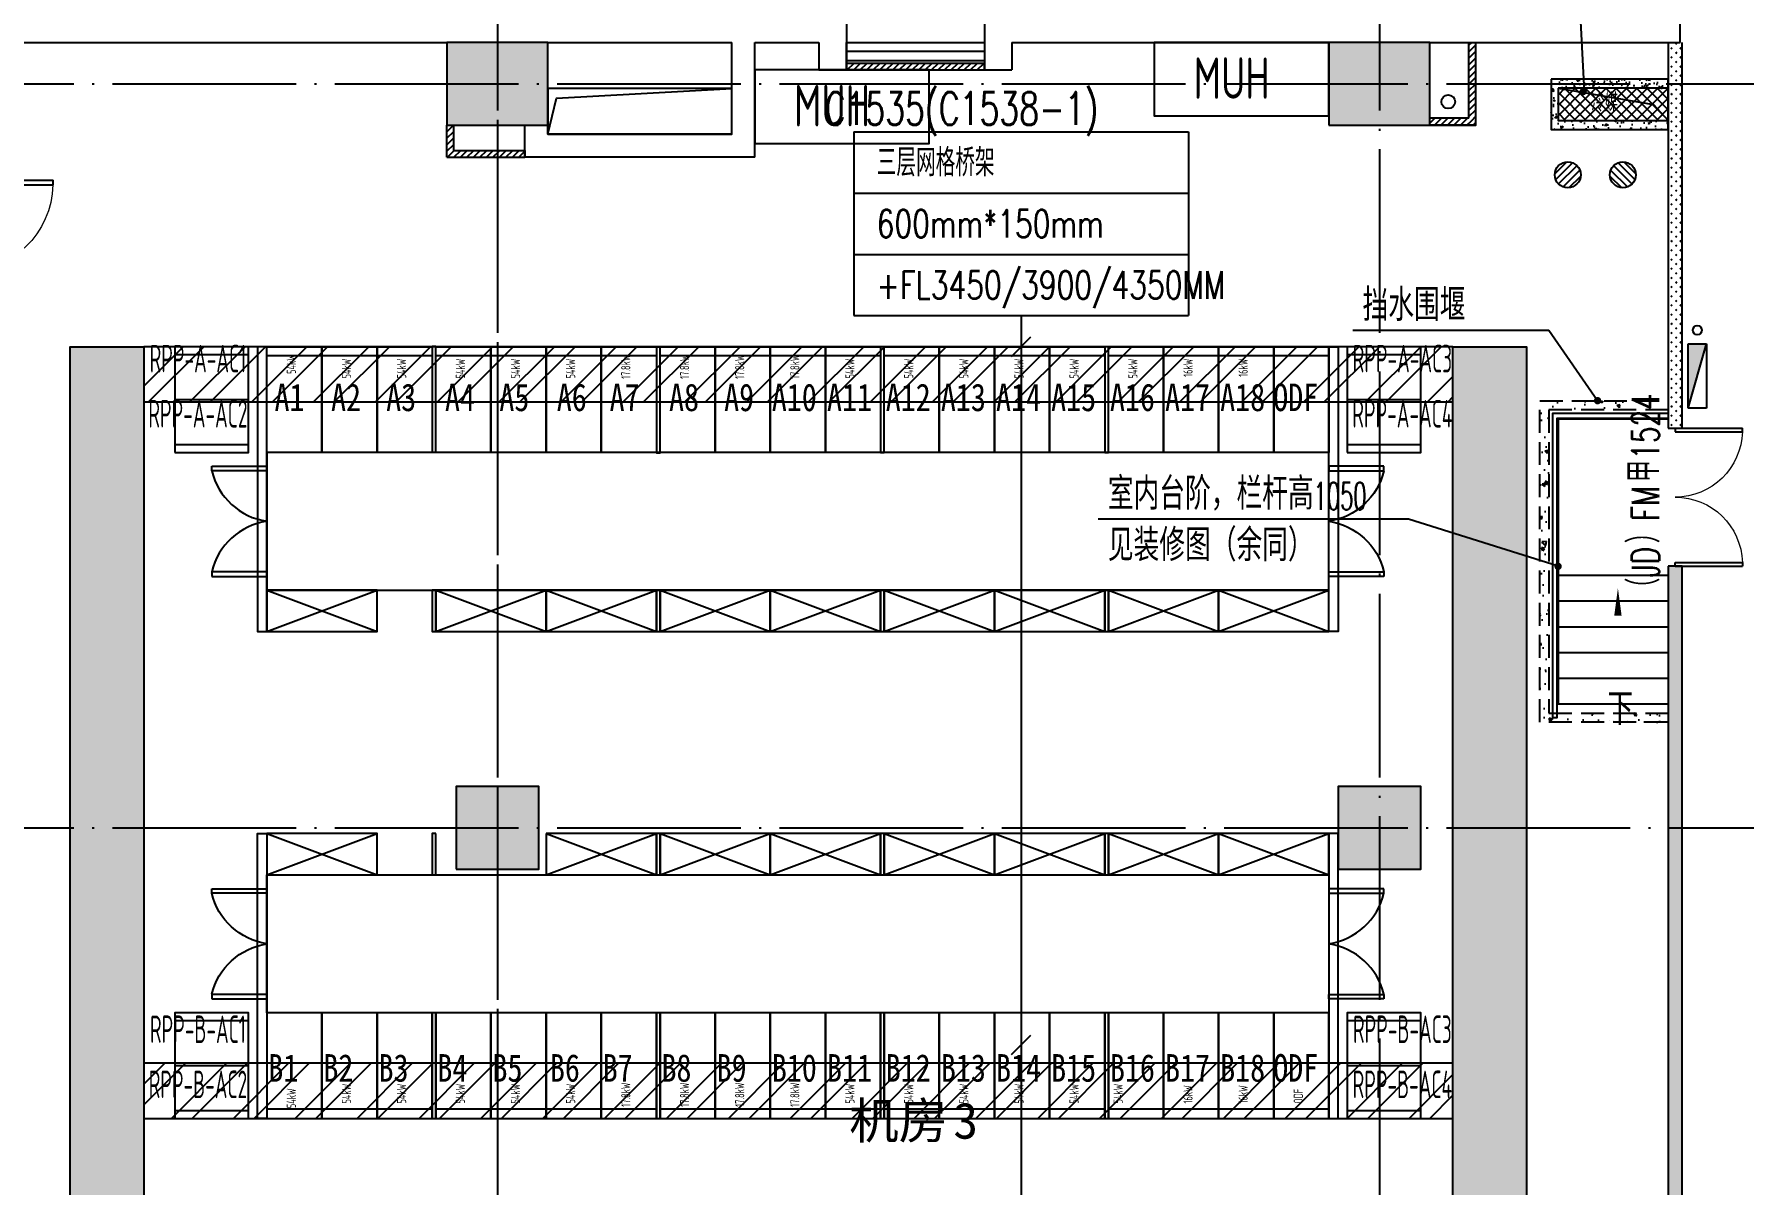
# Model space of a CAD drawing. Extents: x -18502 to 259858, y -468734 to 127958.
# Drawn here: x 52558 to 71167, y -259699 to -247173 of the extents above; entities that cross this region are included whole.
import ezdxf
from ezdxf.enums import TextEntityAlignment as Align

# ---------------------------------------------------------------- set-up
doc = ezdxf.new("R2010")
doc.units = 0
doc.header["$LTSCALE"] = 1000
doc.linetypes.add('参照-弱电底图$0$DASH', pattern=[0.35, 0.25, -0.1])
doc.linetypes.add('参照-弱电底图$0$DOTE', pattern=[2.42, 2, -0.2, 0.02, -0.2])
doc.layers.get('0').update_dxf_attribs({"linetype": 'CONTINUOUS'})
for name, color, linetype in [('0桥架标注-液冷', 21, 'CONTINUOUS'), ('参照-弱电底图$0$-暖通提资', 4, 'CONTINUOUS'), ('参照-弱电底图$0$0-BAS', 3, 'CONTINUOUS'), ('参照-弱电底图$0$00-新增电气设备', 6, 'CONTINUOUS'), ('参照-弱电底图$0$00-电源设备', 3, 'CONTINUOUS'), ('参照-弱电底图$0$A08-家具设备', 8, 'CONTINUOUS'), ('参照-弱电底图$0$COLUMN', 2, 'CONTINUOUS'), ('参照-弱电底图$0$COOLING', 4, 'CONTINUOUS'), ('参照-弱电底图$0$DIM_LEAD', 3, 'CONTINUOUS'), ('参照-弱电底图$0$DIM_SYMB', 3, 'CONTINUOUS'), ('参照-弱电底图$0$DOOR_FIRE_TEXT', 7, 'CONTINUOUS'), ('参照-弱电底图$0$DOTE', 14, '参照-弱电底图$0$DOTE'), ('参照-弱电底图$0$EQUIP_地漏', 7, 'CONTINUOUS'), ('参照-弱电底图$0$EQUIP_消火栓', 7, 'CONTINUOUS'), ('参照-弱电底图$0$PUB_HATCH', 8, 'CONTINUOUS'), ('参照-弱电底图$0$PUB_TEXT', 7, 'CONTINUOUS'), ('参照-弱电底图$0$VPIPE-消防', 1, 'CONTINUOUS'), ('参照-弱电底图$0$VPIPE-雨水', 4, 'CONTINUOUS'), ('参照-弱电底图$0$WALL', 2, 'CONTINUOUS'), ('参照-弱电底图$0$WALL-MOVE', 4, 'CONTINUOUS'), ('参照-弱电底图$0$WINDOW', 4, 'CONTINUOUS'), ('参照-弱电底图$0$WINDOW_TEXT', 7, 'CONTINUOUS'), ('参照-弱电底图$0$修改建议', 1, 'CONTINUOUS'), ('参照-弱电底图$0$图层1-地面平台', 33, 'CONTINUOUS'), ('参照-弱电底图$0$图层1-屋面排水线', 150, 'CONTINUOUS'), ('参照-弱电底图$0$图层1-房间名称', 4, 'CONTINUOUS'), ('参照-弱电底图$0$图层1-钢平台钢梁', 30, 'CONTINUOUS'), ('参照-弱电底图$0$图层1-防火门', 6, 'CONTINUOUS'), ('参照-弱电底图$0$暖通井', 21, 'CONTINUOUS'), ('参照-弱电底图$0$电源--设备文字', 7, 'CONTINUOUS'), ('参照-弱电底图$0$空调设备', 3, 'CONTINUOUS'), ('参照-生产网桥架$0$T通信桥架-主', 5, 'CONTINUOUS'), ('参照-生产网桥架$0$T通信桥架-列', 4, 'CONTINUOUS')]:
    doc.layers.add(name, color=color, linetype=linetype)
doc.styles.add('STDTEXT', font='romans2.shx', dxfattribs={"bigfont": 'hzdf2.shx'})
doc.styles.add('参照-弱电底图$0$-黑体', font='simhei.ttf', dxfattribs={"width": 0.8})
doc.styles.add('参照-弱电底图$0$_TCH_DIM', font='SIMPLEX', dxfattribs={"width": 0.8, "bigfont": 'HZTXT.shx'})
doc.styles.add('参照-弱电底图$0$_TCH_WINDOW', font='SIMPLEX', dxfattribs={"height": 3.5, "bigfont": 'GBCBIG.shx'})
doc.styles.add('参照-弱电底图$0$AUDIT_D_250910134057-0', font='simhei.ttf', dxfattribs={"width": 0.8})
doc.styles.add('参照-弱电底图$0$FAB-POWER-PLAN FLOOR2$0$HZDF2', font='gbenor.shx', dxfattribs={"width": 0.7, "bigfont": 'AllInOneBig.shx'})
doc.styles.add('参照-弱电底图$0$HZDF2', font='gbenor.shx', dxfattribs={"width": 0.7, "height": 300, "bigfont": 'gbcbig.shx'})
doc.styles.add('参照-弱电底图$0$HZDX', font='gbenor.shx', dxfattribs={"width": 0.7, "bigfont": 'gbcbig.shx'})
doc.styles.add('参照-弱电底图$0$STANDARD', font='GBENOR', dxfattribs={"bigfont": 'GBCBIG'})
pattern_1 = [(0, (0, 0), (317.5, 317.5), [317.5, -317.5]), (0, (0, 119.06), (317.5, 317.5), [317.5, -317.5]), (0, (0, 238.12), (317.5, 317.5), [317.5, -317.5]), (90, (39.7, 277.8), (-317.5, 317.5), [317.5, -317.5]), (90, (158.75, 277.8), (-317.5, 317.5), [317.5, -317.5]), (90, (277.8, 277.8), (-317.5, 317.5), [317.5, -317.5])]
pattern_2 = [(45, (1095025.52, 201318.12), (-50.0000013, 50.0000013), [16, -54.71068]), (135, (1095136.83, 201318.12), (-50.0000013, -50.0000013), [16, -54.71068])]
pattern_3 = [(45, (1095008.53, 201339.68), (-35.3553532, 35.3553532), [])]

# ---------------------------------------------------------------- blocks, each defined once
blk = doc.blocks.new('CT4')
for p, q in [((-1821, 0), (1821, 0)), ((-1821, 0), (-1821, -2000)), ((1821, 0), (1821, -2000)), ((-1821, -667), (1821, -667)), ((-1821, -1333), (1821, -1333)), ((-1821, -2000), (1821, -2000))]:
    blk.add_line(p, q)
at = {"color": 7, "style": 'STDTEXT', "width": 0.75}
for tag, p in [('三层网格桥架', (-1571, -333)), ('600MM*150MM', (-1571, -1000)), ('+FL3450/3900/4350MM', (-1571, -1667))]:
    blk.add_attdef(tag, text='', height=300, dxfattribs=at).set_placement(p, align=Align.MIDDLE_LEFT)
blk = doc.blocks.new('参照-弱电底图$0$ntong2')
at = {"layer": '参照-弱电底图$0$暖通井', "color": 0}
blk.add_lwpolyline([(-1695944, -631872), (-1697944, -631872), (-1697944, -632372), (-1695944, -632372)], close=True, dxfattribs=at)
blk.add_lwpolyline([(-1697944, -632372), (-1697850, -631979), (-1695944, -631872)], dxfattribs=at)
blk = doc.blocks.new('参照-弱电底图$0$封堵004')
at = {"layer": '参照-弱电底图$0$PUB_HATCH'}
h = blk.add_hatch(dxfattribs=at)
h.set_pattern_fill('普通砖', color=0, scale=20, style=0)
h.set_pattern_definition([(45, (0, 35.9), (-35.3553532, 35.3553532), [])])
h.paths.add_polyline_path([(-1192788, -460937), (-1191288, -460937), (-1191288, -460862), (-1192788, -460862)])
at = {"layer": '参照-弱电底图$0$WALL-MOVE', "color": 0}
for p, q in [((-1192788, -460862), (-1191288, -460862)), ((-1192788, -460862), (-1192788, -460937)), ((-1192788, -460937), (-1191288, -460937)), ((-1191288, -460862), (-1191288, -460937))]:
    blk.add_line(p, q, dxfattribs=at)
blk = doc.blocks.new('参照-弱电底图$0$$TwtSys$00000434')
at = {"color": 0}
for p, q in [((-0.5, 0.5), (-0.5, -0.5)), ((-0.5, -0.5), (0.5, 0.5)), ((0.5, 0.5), (-0.5, 0.5)), ((0.5, -0.5), (0.5, 0.5)), ((-0.5, -0.5), (0.5, -0.5))]:
    blk.add_line(p, q, dxfattribs=at)
blk.add_solid([(0.5, -0.5), (0.5, 0.5), (-0.5, -0.5)], dxfattribs=at)
blk = doc.blocks.new('参照-弱电底图$0$$TwtSys$00000141')
at = {"color": 0}
for p, q in [((-94, 8), (-10, 92)), ((-94, 8), (-10, 92)), ((-87, -35), (35, 87)), ((-87, -35), (35, 87)), ((-66, -66), (66, 66)), ((-66, -66), (66, 66)), ((-32, -87), (88, 33)), ((-32, -87), (88, 33)), ((11, -92), (92, -11)), ((11, -92), (92, -11))]:
    blk.add_line(p, q, dxfattribs=at)
blk.add_circle((0, 0), 94, dxfattribs=at)
blk.add_circle((0, 0), 94, dxfattribs=at)
blk = doc.blocks.new('参照-弱电底图$0$_FZH')
at = {"color": 0}
blk.add_lwpolyline([(-0.5, -0.5), (0.5, -0.5), (0.5, 0.5), (-0.5, 0.5)], close=True, dxfattribs=at)
at = {"layer": '参照-弱电底图$0$PUB_HATCH', "color": 0}
blk.add_solid([(-0.5, -0.5), (0.5, -0.5), (-0.5, 0.5), (0.5, 0.5)], dxfattribs=at)
blk = doc.blocks.new('参照-弱电底图$0$$TCHSYS$WIN2D')
at = {"color": 0}
for p, q in [((-0.5, 0.5), (0.5, 0.5)), ((-0.5, 0.5), (-0.5, -0.5)), ((0.5, 0.5), (0.5, -0.5)), ((0.5, 0.167), (-0.5, 0.167)), ((0.5, -0.167), (-0.5, -0.167)), ((-0.5, -0.5), (0.5, -0.5))]:
    blk.add_line(p, q, dxfattribs=at)
blk = doc.blocks.new('参照-弱电底图$0$$DorLib2D$00000002')
at = {"color": 0}
for p, q in [((-0.5, 0), (-0.5, 0.4875)), ((-0.475, 0.4875), (-0.5, 0.4875)), ((-0.475, 0), (-0.475, 0.4875)), ((0.475, 0), (0.475, 0.4875)), ((0.475, 0.4875), (0.5, 0.4875)), ((0.5, 0), (0.5, 0.4875)), ((-0.5, 0), (-0.475, 0)), ((0.5, 0), (0.475, 0))]:
    blk.add_line(p, q, dxfattribs=at)
at = {"color": 0, "lineweight": 13}
for centre, start, end in [((-0.4875, 0), 0, 88.53072), ((0.4875, 0), 91.46928, 180)]:
    blk.add_arc(centre, 0.4875, start, end, dxfattribs=at)
blk = doc.blocks.new('参照-弱电底图$0$$DorLib2D$00000001')
at = {"color": 0}
for p, q in [((0.45, 0.975), (0.5, 0.975)), ((0.45, 0), (0.45, 0.975)), ((0.5, 0), (0.5, 0.975)), ((0.5, 0), (0.45, 0))]:
    blk.add_line(p, q, dxfattribs=at)
at = {"color": 0, "lineweight": 13}
blk.add_arc((0.475, 0), 0.975, 91.4693, 180, dxfattribs=at)
blk = doc.blocks.new('参照-弱电底图$0$A$Cf113edb1')
at = {"color": 4}
for points in [[(50, 600), (50, 0), (100, 0), (100, 600)], [(1250, 600), (1250, 0), (1200, 0), (1200, 600)]]:
    blk.add_lwpolyline(points, close=True, dxfattribs=at)
for centre, start, end in [((-75, -113), 8.8279, 76.1929), ((1375, -113), 103.8071, 171.1721)]:
    blk.add_arc(centre, 734, start, end, dxfattribs=at)
blk = doc.blocks.new('参照-弱电底图$0$zw$A2B6')
at = {"color": 6}
for p, q in [((0, 1065), (800, 1065)), ((0, 575), (800, 575)), ((0, 85), (800, 85))]:
    blk.add_line(p, q, dxfattribs=at)
blk.add_lwpolyline([(0, 0), (800, 0), (800, 1150), (0, 1150)], close=True, dxfattribs=at)
blk = doc.blocks.new('参照-弱电底图$0$20250919.163139011710882')
at = {"color": 6}
for p, q in [((46960, 18500), (46360, 18500)), ((47560, 18500), (46960, 18500)), ((48160, 18500), (47560, 18500)), ((48800, 18500), (48200, 18500)), ((49400, 18500), (48800, 18500)), ((50000, 18500), (49400, 18500)), ((53040, 18500), (52440, 18500)), ((53680, 18500), (53080, 18500)), ((54280, 18500), (53680, 18500)), ((54880, 18500), (54280, 18500)), ((55480, 18500), (54880, 18500)), ((56120, 18500), (55520, 18500)), ((46960, 10300), (46360, 10300)), ((47560, 10300), (46960, 10300)), ((48160, 10300), (47560, 10300)), ((48800, 10300), (48200, 10300)), ((49400, 10300), (48800, 10300)), ((50000, 10300), (49400, 10300)), ((53040, 10300), (52440, 10300)), ((53680, 10300), (53080, 10300)), ((54280, 10300), (53680, 10300)), ((54880, 10300), (54280, 10300)), ((55480, 10300), (54880, 10300)), ((56120, 10300), (55520, 10300))]:
    blk.add_line(p, q, dxfattribs=at)
at = {"color": 3}
for p, q in [((50600, 18500), (50000, 18500)), ((51240, 18500), (50640, 18500)), ((51840, 18500), (51240, 18500)), ((52440, 18500), (51840, 18500)), ((56720, 18500), (56120, 18500)), ((57320, 18500), (56720, 18500)), ((50600, 10300), (50000, 10300)), ((51240, 10300), (50640, 10300)), ((51840, 10300), (51240, 10300)), ((52440, 10300), (51840, 10300)), ((56720, 10300), (56120, 10300)), ((57320, 10300), (56720, 10300))]:
    blk.add_line(p, q, dxfattribs=at)
at = {"color": 4}
for p, q in [((57920, 18500), (57320, 18500)), ((57920, 10300), (57320, 10300))]:
    blk.add_line(p, q, dxfattribs=at)
for points in [[(46360, 15500), (46360, 18600), (46260, 18600), (46260, 15500)], [(57920, 15500), (57920, 18600), (58020, 18600), (58020, 15500)], [(46360, 13300), (46360, 10200), (46260, 10200), (46260, 13300)], [(57920, 13300), (57920, 10200), (58020, 10200), (58020, 13300)]]:
    blk.add_lwpolyline(points, close=True)
at = {"color": 6}
for points in [[(46960, 18600), (46960, 17450), (46360, 17450), (46360, 18600)], [(47560, 18600), (47560, 17450), (46960, 17450), (46960, 18600)], [(48160, 18600), (48160, 17450), (47560, 17450), (47560, 18600)], [(48800, 18600), (48800, 17450), (48200, 17450), (48200, 18600)], [(49400, 18600), (49400, 17450), (48800, 17450), (48800, 18600)], [(50000, 18600), (50000, 17450), (49400, 17450), (49400, 18600)], [(53040, 18600), (53040, 17450), (52440, 17450), (52440, 18600)], [(53680, 18600), (53680, 17450), (53080, 17450), (53080, 18600)], [(54280, 18600), (54280, 17450), (53680, 17450), (53680, 18600)], [(54880, 18600), (54880, 17450), (54280, 17450), (54280, 18600)], [(55480, 18600), (55480, 17450), (54880, 17450), (54880, 18600)], [(56120, 18600), (56120, 17450), (55520, 17450), (55520, 18600)], [(46960, 10200), (46960, 11350), (46360, 11350), (46360, 10200)], [(47560, 10200), (47560, 11350), (46960, 11350), (46960, 10200)], [(48160, 10200), (48160, 11350), (47560, 11350), (47560, 10200)], [(48800, 10200), (48800, 11350), (48200, 11350), (48200, 10200)], [(49400, 10200), (49400, 11350), (48800, 11350), (48800, 10200)], [(50000, 10200), (50000, 11350), (49400, 11350), (49400, 10200)], [(53040, 10200), (53040, 11350), (52440, 11350), (52440, 10200)], [(53680, 10200), (53680, 11350), (53080, 11350), (53080, 10200)], [(54280, 10200), (54280, 11350), (53680, 11350), (53680, 10200)], [(54880, 10200), (54880, 11350), (54280, 11350), (54280, 10200)], [(55480, 10200), (55480, 11350), (54880, 11350), (54880, 10200)], [(56120, 10200), (56120, 11350), (55520, 11350), (55520, 10200)]]:
    blk.add_lwpolyline(points, close=True, dxfattribs=at)
at = {"color": 3}
for points in [[(50600, 18600), (50600, 17450), (50000, 17450), (50000, 18600)], [(51240, 18600), (51240, 17450), (50640, 17450), (50640, 18600)], [(51840, 18600), (51840, 17450), (51240, 17450), (51240, 18600)], [(52440, 18600), (52440, 17450), (51840, 17450), (51840, 18600)], [(56720, 18600), (56720, 17450), (56120, 17450), (56120, 18600)], [(57320, 18600), (57320, 17450), (56720, 17450), (56720, 18600)], [(50600, 10200), (50600, 11350), (50000, 11350), (50000, 10200)], [(51240, 10200), (51240, 11350), (50640, 11350), (50640, 10200)], [(51840, 10200), (51840, 11350), (51240, 11350), (51240, 10200)], [(52440, 10200), (52440, 11350), (51840, 11350), (51840, 10200)], [(56720, 10200), (56720, 11350), (56120, 11350), (56120, 10200)], [(57320, 10200), (57320, 11350), (56720, 11350), (56720, 10200)]]:
    blk.add_lwpolyline(points, close=True, dxfattribs=at)
at = {"color": 4}
for points in [[(57920, 18600), (57920, 17450), (57320, 17450), (57320, 18600)], [(57920, 15950), (57920, 17450), (46360, 17450), (46360, 15950)], [(57920, 12850), (57920, 11350), (46360, 11350), (46360, 12850)], [(57920, 10200), (57920, 11350), (57320, 11350), (57320, 10200)]]:
    blk.add_lwpolyline(points, close=True, dxfattribs=at)
at = {"layer": '参照-弱电底图$0$0-BAS', "color": 7}
for points in [[(48200, 18601), (48160, 18601), (48160, 17451), (48200, 17451)], [(50640, 18596), (50600, 18596), (50600, 17446), (50640, 17446)], [(53080, 18600), (53040, 18600), (53040, 17450), (53080, 17450)], [(55520, 18600), (55480, 18600), (55480, 17450), (55520, 17450)], [(48200, 15950), (48160, 15950), (48160, 15500), (48200, 15500)], [(50640, 15950), (50600, 15950), (50600, 15500), (50640, 15500)], [(53080, 15950), (53040, 15950), (53040, 15500), (53080, 15500)], [(55520, 15950), (55480, 15950), (55480, 15500), (55520, 15500)], [(48200, 13300), (48160, 13300), (48160, 12850), (48200, 12850)], [(50640, 13300), (50600, 13300), (50600, 12850), (50640, 12850)], [(53080, 13300), (53040, 13300), (53040, 12850), (53080, 12850)], [(55520, 13300), (55480, 13300), (55480, 12850), (55520, 12850)], [(48200, 11350), (48160, 11350), (48160, 10200), (48200, 10200)], [(50640, 11350), (50600, 11350), (50600, 10200), (50640, 10200)], [(53080, 11350), (53040, 11350), (53040, 10200), (53080, 10200)], [(55520, 11350), (55480, 11350), (55480, 10200), (55520, 10200)]]:
    blk.add_lwpolyline(points, close=True, dxfattribs=at)
at = {"layer": '参照-弱电底图$0$修改建议'}
for points in [[(46360, 15950), (46360, 15500), (47560, 15500), (47560, 15950), (46360, 15950)], [(46360, 15950), (47560, 15500)], [(46360, 15500), (47560, 15950)], [(48200, 15950), (48200, 15500), (49400, 15500), (49400, 15950), (48200, 15950)], [(48200, 15950), (49400, 15500)], [(48200, 15500), (49400, 15950)], [(49400, 15950), (49400, 15500), (50600, 15500), (50600, 15950), (49400, 15950)], [(49400, 15950), (50600, 15500)], [(49400, 15500), (50600, 15950)], [(50640, 15950), (50640, 15500), (51840, 15500), (51840, 15950), (50640, 15950)], [(50640, 15950), (51840, 15500)], [(50640, 15500), (51840, 15950)], [(51840, 15950), (51840, 15500), (53040, 15500), (53040, 15950), (51840, 15950)], [(51840, 15950), (53040, 15500)], [(51840, 15500), (53040, 15950)], [(53080, 15950), (53080, 15500), (54280, 15500), (54280, 15950), (53080, 15950)], [(53080, 15950), (54280, 15500)], [(53080, 15500), (54280, 15950)], [(54280, 15950), (54280, 15500), (55480, 15500), (55480, 15950), (54280, 15950)], [(54280, 15950), (55480, 15500)], [(54280, 15500), (55480, 15950)], [(55520, 15950), (55520, 15500), (56720, 15500), (56720, 15950), (55520, 15950)], [(55520, 15950), (56720, 15500)], [(55520, 15500), (56720, 15950)], [(56720, 15950), (56720, 15500), (57920, 15500), (57920, 15950), (56720, 15950)], [(56720, 15950), (57920, 15500)], [(56720, 15500), (57920, 15950)], [(46360, 13300), (46360, 12850), (47560, 12850), (47560, 13300), (46360, 13300)], [(46360, 13300), (47560, 12850)], [(46360, 12850), (47560, 13300)], [(49400, 13300), (49400, 12850), (50600, 12850), (50600, 13300), (49400, 13300)], [(49400, 13300), (50600, 12850)], [(49400, 12850), (50600, 13300)], [(50640, 13300), (50640, 12850), (51840, 12850), (51840, 13300), (50640, 13300)], [(50640, 13300), (51840, 12850)], [(50640, 12850), (51840, 13300)], [(51840, 13300), (51840, 12850), (53040, 12850), (53040, 13300), (51840, 13300)], [(51840, 13300), (53040, 12850)], [(51840, 12850), (53040, 13300)], [(53080, 13300), (53080, 12850), (54280, 12850), (54280, 13300), (53080, 13300)], [(53080, 13300), (54280, 12850)], [(53080, 12850), (54280, 13300)], [(54280, 13300), (54280, 12850), (55480, 12850), (55480, 13300), (54280, 13300)], [(54280, 13300), (55480, 12850)], [(54280, 12850), (55480, 13300)], [(55520, 13300), (55520, 12850), (56720, 12850), (56720, 13300), (55520, 13300)], [(55520, 13300), (56720, 12850)], [(55520, 12850), (56720, 13300)], [(56720, 13300), (56720, 12850), (57920, 12850), (57920, 13300), (56720, 13300)], [(56720, 13300), (57920, 12850)], [(56720, 12850), (57920, 13300)]]:
    blk.add_lwpolyline(points, dxfattribs=at)
for p, rotation in [((46360, 16050), 90), ((57920, 12750), 270)]:
    blk.add_blockref('参照-弱电底图$0$A$Cf113edb1', p, dxfattribs=dict(rotation=rotation))
at = {"xscale": -1}
for p, rotation in [((57920, 16050), 270), ((46360, 12750), 89.99999999999991)]:
    blk.add_blockref('参照-弱电底图$0$A$Cf113edb1', p, dxfattribs=dict(at, rotation=rotation))
at = {"layer": '参照-弱电底图$0$图层1-屋面排水线'}
for p in [(45360, 17450), (58120, 17450), (45360, 10200), (58120, 10200)]:
    blk.add_blockref('参照-弱电底图$0$zw$A2B6', p, dxfattribs=at)
at = {"layer": '参照-弱电底图$0$00-新增电气设备', "color": 0, "style": '参照-弱电底图$0$HZDX', "width": 0.6}
for s, p in [('RPP-A-AC1', (45610, 18320)), ('RPP-A-AC2', (45610, 17720)), ('RPP-B-AC1', (45610, 11020)), ('RPP-B-AC2', (45610, 10420))]:
    blk.add_text(s, height=300, rotation=360, dxfattribs=at).set_placement(p, align=Align.CENTER)
for s, p in [('RPP-A-AC3', (58720, 18320)), ('RPP-A-AC4', (58720, 17720)), ('RPP-B-AC3', (58720, 11020)), ('RPP-B-AC4', (58720, 10420))]:
    blk.add_text(s, height=300, dxfattribs=at).set_placement(p, align=Align.CENTER)
at = {"layer": '参照-弱电底图$0$PUB_TEXT', "color": 0, "style": '参照-弱电底图$0$-黑体', "width": 0.8}
for s, p in [('A1', (46444, 17899)), ('B1', (46376, 10599))]:
    blk.add_text(s, height=300, dxfattribs=at).set_placement(p)
at = {"layer": '参照-弱电底图$0$PUB_TEXT', "style": '参照-弱电底图$0$-黑体', "width": 0.8}
for s, p in [('A2', (47059, 17899)), ('A3', (47659, 17899)), ('A4', (48299, 17899)), ('A5', (48891, 17899)), ('A6', (49516, 17899)), ('A7', (50091, 17899)), ('A8', (50738, 17899)), ('A9', (51338, 17899)), ('A10', (51857, 17899)), ('A11', (52457, 17899)), ('A12', (53097, 17899)), ('A13', (53697, 17899)), ('A14', (54297, 17899)), ('A15', (54897, 17899)), ('A16', (55537, 17899)), ('A17', (56137, 17899)), ('A18', (56737, 17899)), ('ODF', (57314, 17899)), ('B2', (46976, 10599)), ('B3', (47576, 10599)), ('B4', (48216, 10599)), ('B5', (48816, 10599)), ('B6', (49441, 10599)), ('B7', (50016, 10599)), ('B8', (50656, 10599)), ('B9', (51256, 10599)), ('B10', (51857, 10599)), ('B11', (52457, 10599)), ('B12', (53097, 10599)), ('B13', (53697, 10599)), ('B14', (54297, 10599)), ('B15', (54897, 10599)), ('B16', (55537, 10599)), ('B17', (56137, 10599)), ('B18', (56737, 10599)), ('ODF', (57314, 10599))]:
    blk.add_text(s, height=300, dxfattribs=at).set_placement(p)
at = {"layer": '参照-弱电底图$0$电源--设备文字', "color": 6, "style": '参照-弱电底图$0$FAB-POWER-PLAN FLOOR2$0$HZDF2', "width": 0.7}
for p in [(46677, 18305), (47277, 18255), (47877, 18255), (48517, 18255), (49117, 18255), (49717, 18255), (52757, 18255), (53397, 18255), (53997, 18255), (54597, 18255), (55197, 18255), (55837, 18255), (46677, 10312), (47277, 10362), (47877, 10362), (48517, 10362), (49117, 10362), (49717, 10362), (52757, 10362), (53397, 10362), (53997, 10362), (54597, 10362), (55197, 10362), (55677, 10362)]:
    blk.add_text('54kW', height=100, rotation=90, dxfattribs=at).set_placement(p)
at = {"layer": '参照-弱电底图$0$电源--设备文字', "color": 3, "style": '参照-弱电底图$0$FAB-POWER-PLAN FLOOR2$0$HZDF2', "width": 0.7}
for s, p in [('17.8kW', (50317, 18250)), ('17.8kW', (50957, 18250)), ('17.8kW', (51557, 18250)), ('17.8kW', (52157, 18250)), ('16kW', (56437, 18272)), ('16kW', (57037, 18272)), ('17.8kW', (50317, 10326)), ('17.8kW', (50957, 10326)), ('17.8kW', (51557, 10326)), ('17.8kW', (52157, 10326)), ('16kW', (56437, 10362)), ('16kW', (57037, 10362))]:
    blk.add_text(s, height=100, rotation=90, dxfattribs=at).set_placement(p)
at = {"layer": '参照-弱电底图$0$电源--设备文字', "color": 4, "style": '参照-弱电底图$0$FAB-POWER-PLAN FLOOR2$0$HZDF2', "width": 0.7}
blk.add_text('ODF', height=100, rotation=90, dxfattribs=at).set_placement((57637, 10362))
blk = doc.blocks.new('参照-弱电底图$0$恒湿机')
at = {"layer": '参照-弱电底图$0$COOLING', "color": 0}
blk.add_lwpolyline([(5493271, -413047), (5495171, -413047), (5495171, -413847), (5493271, -413847)], close=True, dxfattribs=at)
at = {"layer": '参照-弱电底图$0$COOLING', "color": 0, "style": '参照-弱电底图$0$HZDF2', "width": 0.8}
blk.add_text('HUM', height=450, rotation=360, dxfattribs=at).set_placement((5494330, -413661), align=Align.CENTER)

msp = doc.modelspace()

# ---------------------------------------------------------------- hatches: boundary and pattern name
at = {"layer": '参照-弱电底图$0$-暖通提资'}
h = msp.add_hatch(dxfattribs=at)
h.set_pattern_fill('AR-CONC', color=0, scale=100)
h.set_pattern_definition([(50, (1095153.99, 201303.78), (182.184669, -15.939086), [19.05, -209.55]), (355, (1095154, 201303.78), (-35.242826, 191.056643), [15.24, -167.64]), (100.451, (1095169.17, 201302.45), (146.942502, 175.116688), [16.19, -178.09]), (46.1842, (1095154, 201354.58), (271.07904, -42.04233), [28.575, -314.325]), (96.6356, (1095176.58, 201351.07), (237.404234, 247.425556), [24.285, -267.135]), (351.184, (1095154, 201354.58), (237.404606, 247.42512), [22.86, -251.46]), (21, (1095179.39, 201341.88), (151.61488, -102.265519), [19.05, -209.55]), (326, (1095179.4, 201341.88), (61.802028, 184.187966), [15.24, -167.64]), (71.4514, (1095192.03, 201333.35), (213.41649, 81.922858), [16.19, -178.09]), (37.5, (1095153.99, 201303.78), (3.0886033, 84.555039), [0, -165.608, 0, -170.18, 0, -168.275]), (7.5, (1095153.99, 201303.78), (66.8196625, 100.180575), [0, -97.028, 0, -161.798, 0, -64.135]), (327.5, (1095097.35, 201303.78), (135.590595, -5.728744), [0, -63.5, 0, -198.12, 0, -262.89]), (317.5, (1095071.95, 201303.78), (148.129181, 25.426491), [0, -82.55, 0, -131.572, 0, -186.69])])
h.paths.add_polyline_path([(69145, -247762.5), (69145, -248112.5), (70345, -248112.5), (70345, -247762.5)])
h.paths.add_polyline_path([(69069.5, -247662.5), (69069.5, -248212.5), (70345, -248212.5), (70345, -247662.5)])
h = msp.add_hatch(dxfattribs=at)
h.set_pattern_fill('ANSI37', color=0, scale=50)
h.set_pattern_definition([(45, (1095603.53, 201303.95), (-56.126601, 56.126601), []), (135, (1095603.53, 201303.95), (-56.126601, -56.126601), [])])
h.paths.add_polyline_path([(69145, -247762.5), (69145, -248112.5), (70345, -248112.5), (70345, -247762.5)])
at = {"layer": '参照-弱电底图$0$PUB_HATCH'}
h = msp.add_hatch(dxfattribs=at)
h.set_pattern_fill('普通砖', color=8, scale=20, style=0)
h.set_pattern_definition(pattern_3)
h.paths.add_polyline_path([(68174.5, -248087.7), (68249.5, -248162.7), (68249.5, -247262.7), (68174.5, -247262.7)])
h = msp.add_hatch(dxfattribs=at)
h.set_pattern_fill('石膏板', color=8, scale=20, style=0)
h.set_pattern_definition(pattern_2)
h.paths.add_polyline_path([(70345, -247262.7), (70345, -251462.6), (70495, -251462.6), (70495, -247262.7)])
h = msp.add_hatch(dxfattribs=at)
h.set_pattern_fill('普通砖', color=8, scale=20, style=0)
h.set_pattern_definition(pattern_3)
h.paths.add_polyline_path([(57125, -248162.7), (57050, -248162.7), (57050, -248512.7), (57125, -248437.7)])
h = msp.add_hatch(dxfattribs=at)
h.set_pattern_fill('普通砖', color=8, scale=20, style=0)
h.set_pattern_definition(pattern_3)
h.paths.add_polyline_path([(68249.5, -248162.7), (68174.5, -248087.7), (67750, -248087.7), (67750, -248162.7)])
h = msp.add_hatch(dxfattribs=at)
h.set_pattern_fill('普通砖', color=8, scale=20, style=0)
h.set_pattern_definition(pattern_3)
h.paths.add_polyline_path([(57125, -248437.7), (57050, -248512.7), (57900, -248512.7), (57900, -248437.7)])
h = msp.add_hatch(dxfattribs=at)
h.set_pattern_fill('石膏板', color=8, scale=20, style=0)
h.set_pattern_definition(pattern_2)
h.paths.add_polyline_path([(70495, -269592.7), (70495, -252962.6), (70345, -252962.6), (70345, -269592.7)])
at = {"layer": '参照-弱电底图$0$图层1-屋面排水线'}
h = msp.add_hatch(dxfattribs=at)
h.set_pattern_fill('混凝土', color=8, scale=50, angle=90)
h.set_pattern_definition([(140, (1095078.53, 200398.12), (31.37607, 358.63009), [37.5, -412.5]), (85, (1095078.53, 200398.1), (-376.09607, -69.37567), [30, -330]), (190.4514, (1095081.14, 200428), (-344.71977, 289.25469), [31.8701, -350.57106]), (136.1842, (1094978.53, 200398.1), (82.7595, 533.62052), [56.25, -618.75]), (186.6356, (1094985.4, 200442.6), (-487.05894, 467.33135), [47.80514, -525.8565]), (81.1842, (1094978.53, 200398.1), (-487.0593, 467.33097), [45, -495]), (111, (1095003.53, 200448.12), (201.309445, 298.453526), [37.5, -412.5]), (56, (1095003.53, 200448.1), (-362.57502, 121.65767), [30, -330]), (161.4514, (1095020.3, 200473), (-161.26525, 420.11131), [31.8701, -350.57106]), (127.5, (1095078.53, 200398.12), (-166.446927, 6.079928), [0, -326, 0, -335, 0, -331.25]), (97.5, (1095078.53, 200398.12), (-197.205856, 131.53477), [0, -191, 0, -318.5, 0, -126.25]), (57.5, (1095078.53, 200286.62), (11.277436, 266.911218), [0, -125, 0, -390, 0, -517.5]), (47.5, (1095078.53, 200236.62), (-50.05249, 291.593085), [0, -162.5, 0, -259, 0, -367.5])])
h.paths.add_polyline_path([(70345, -251262.9), (69045, -251262.9), (69045, -254562.9), (70345, -254562.9), (70345, -254662.9), (68945, -254662.9), (68945, -251162.9), (70345, -251162.9)])
at = {"layer": '参照-生产网桥架$0$T通信桥架-主'}
h = msp.add_hatch(dxfattribs=at)
h.set_pattern_fill('EARTH', color=2, scale=100)
h.set_pattern_definition(pattern_1)
h.paths.add_polyline_path([(52950, -272212.8), (52950, -250575.3), (53750, -250575.3), (53750, -272212.8)])
h = msp.add_hatch(dxfattribs=at)
h.set_pattern_fill('EARTH', color=2, scale=100)
h.set_pattern_definition(pattern_1)
h.paths.add_polyline_path([(68000, -272212.8), (68000, -250575.3), (68800, -250575.3), (68800, -272212.8)])
at = {"layer": '参照-生产网桥架$0$T通信桥架-列'}
h = msp.add_hatch(dxfattribs=at)
h.set_pattern_fill('ANSI32', color=2, scale=100)
h.set_pattern_definition([(45, (164344.2, -245478.93), (-336.7596, 336.7596), []), (45, (164568.7, -245478.93), (-336.7596, 336.7596), [])])
h.paths.add_polyline_path([(53750, -250575.3), (53750, -251175.3), (68000, -251175.3), (68000, -250575.3)])
h = msp.add_hatch(dxfattribs=at)
h.set_pattern_fill('ANSI32', color=2, scale=100)
h.set_pattern_definition([(45, (164344.2, -253078.93), (-336.7596, 336.7596), []), (45, (164568.7, -253078.93), (-336.7596, 336.7596), [])])
h.paths.add_polyline_path([(53750, -258375.3), (53750, -258975.3), (68000, -258975.3), (68000, -258375.3)])

# ---------------------------------------------------------------- linework, layer by layer
at = {"color": 8}
for p, q in [((69145, -253062.9), (70345, -253062.9)), ((69145, -253342.9), (70345, -253342.9)), ((69145, -253622.9), (70345, -253622.9)), ((69145, -253902.9), (70345, -253902.9)), ((69145, -254182.9), (70345, -254182.9)), ((69145, -254462.9), (70345, -254462.9))]:
    msp.add_line(p, q, dxfattribs=at)
msp.add_lwpolyline([(70345, -251362.9), (69145, -251362.9), (69145, -254462.9)], dxfattribs=at)
at = {"layer": '0桥架标注-液冷'}
for p, q in [((63300, -250237), (63300, -268375.3)), ((63193.9, -250681.4), (63406.1, -250469.3)), ((63193.9, -258281.4), (63406.1, -258069.3))]:
    msp.add_line(p, q, dxfattribs=at)
at = {"layer": '参照-弱电底图$0$-暖通提资', "color": 0}
for points in [[(69069.5, -247662.5), (69069.5, -248212.5), (70345, -248212.5), (70345, -247662.5)], [(69145, -247762.5), (69145, -248112.5), (70345, -248112.5), (70345, -247762.5)]]:
    msp.add_lwpolyline(points, close=True, dxfattribs=at)
msp.add_lwpolyline([(69145, -247762.5), (70182, -247938.7), (70345, -248112.5)], dxfattribs=at)
at = {"layer": '参照-弱电底图$0$A08-家具设备', "color": 8}
msp.add_lwpolyline([(67650, -248162.7), (68249.5, -248162.7), (68249.5, -247262.7)], dxfattribs=at)
at = {"layer": '参照-弱电底图$0$DIM_LEAD', "color": 0}
msp.add_line((69432.2, -247798.2), (69368.3, -246545.3), dxfattribs=at)
at = {"layer": '参照-弱电底图$0$DIM_LEAD', "color": 8}
for p, q in [((69045.7, -250399.8), (66911.8, -250399.8)), ((69575, -251162.9), (69045.7, -250399.8)), ((67515.2, -252454.2), (64139.5, -252454.2)), ((69145, -252965.4), (67515.2, -252454.2))]:
    msp.add_line(p, q, dxfattribs=at)
at = {"layer": '参照-弱电底图$0$DIM_LEAD', "color": 0, "const_width": 40}
msp.add_lwpolyline([(69417.1, -247818.2, -1), (69419.1, -247778.2, -1)], format="xyb", close=True, dxfattribs=at)
at = {"layer": '参照-弱电底图$0$DIM_LEAD', "color": 8, "const_width": 40}
for points in [[(69586.4, -251179.3, 1), (69563.6, -251146.5, 1)], [(69164.1, -252971.4, 1), (69125.9, -252959.4, 1)]]:
    msp.add_lwpolyline(points, format="xyb", close=True, dxfattribs=at)
at = {"layer": '参照-弱电底图$0$DIM_SYMB', "color": 8}
msp.add_lwpolyline([(69796.2, -254239.7, 0, 0, 0), (69796.2, -253202.8, 0, 80, 0), (69796.2, -253502.8, 0, 0, 0)], format="xyseb", dxfattribs=at)
at = {"layer": '参照-弱电底图$0$DOTE', "color": 8}
for p, q in [((57600, -243584.7), (57600, -307897)), ((67200, -243584.7), (67200, -307897)), ((57600, -245684.7), (57600, -308497)), ((-4670.9, -247712.7), (81207.9, -247712.7)), ((-4670.9, -247712.7), (81118.8, -247712.7)), ((-4670.9, -255812.7), (81207.9, -255812.7))]:
    msp.add_line(p, q, dxfattribs=at)
at = {"layer": '参照-弱电底图$0$VPIPE-消防', "color": 0}
msp.add_circle((70660, -250395), 50, dxfattribs=at)
at = {"layer": '参照-弱电底图$0$VPIPE-雨水', "color": 0}
msp.add_circle((67950, -247908.3), 75, dxfattribs=at)
at = {"layer": '参照-弱电底图$0$WALL', "color": 8}
for p, q in [((61399.9, -246962.7), (61399.9, -247262.7)), ((62899.9, -246962.7), (62899.9, -247262.7)), ((70475, -247262.7), (70475, -246962.7)), ((52225, -247262.7), (57050, -247262.7)), ((58150, -247262.7), (60150, -247262.7)), ((60150, -248262.7), (60150, -247262.7)), ((60400, -247262.7), (61099.9, -247262.7)), ((60400, -248512.7), (60400, -247262.7)), ((61099.9, -247262.7), (61099.9, -247562.7)), ((61399.9, -247562.7), (61399.9, -247262.7)), ((62899.9, -247262.7), (62899.9, -247562.7)), ((63199.9, -247262.7), (63199.9, -247562.7)), ((63199.9, -247262.7), (66650, -247262.7)), ((67750, -247262.7), (68174.5, -247262.7)), ((68174.5, -247262.7), (70345, -247262.7)), ((70345, -247262.7), (70475, -247262.7)), ((61099.9, -247562.7), (61399.9, -247562.7)), ((62899.9, -247562.7), (63199.9, -247562.7)), ((57900, -248512.7), (57900, -248162.7)), ((58150, -248262.7), (58150, -248162.7)), ((60150, -248262.7), (58150, -248262.7)), ((60400, -248512.7), (57900, -248512.7))]:
    msp.add_line(p, q, dxfattribs=at)
at = {"layer": '参照-弱电底图$0$WALL-MOVE', "color": 8}
for p, q in [((68174.5, -248087.7), (68174.5, -247262.7)), ((68249.5, -248162.7), (68249.5, -247262.7)), ((70345, -247262.7), (70345, -251462.6)), ((70495, -251462.6), (70495, -247262.7)), ((57050, -248512.7), (57050, -248162.7)), ((57125, -248437.7), (57125, -248162.7)), ((68174.5, -248087.7), (67750, -248087.7)), ((68249.5, -248162.7), (67750, -248162.7)), ((57050, -248512.7), (57900, -248512.7)), ((57125, -248437.7), (57900, -248437.7)), ((57900, -248437.7), (57900, -248512.7)), ((70345, -251462.6), (70495, -251462.6)), ((70495, -252962.6), (70345, -252962.6)), ((70345, -252962.6), (70345, -269592.7)), ((70495, -269592.7), (70495, -252962.6))]:
    msp.add_line(p, q, dxfattribs=at)
at = {"layer": '参照-弱电底图$0$图层1-地面平台', "color": 8}
msp.add_lwpolyline([(70345, -251302.9), (69085, -251302.9), (69085, -254612.9), (69135, -254612.9), (69135, -251352.9), (70345, -251352.9)], dxfattribs=at)
at = {"layer": '参照-弱电底图$0$图层1-屋面排水线', "color": 8, "linetype": '参照-弱电底图$0$DASH'}
msp.add_lwpolyline([(70345, -251262.9), (69045, -251262.9), (69045, -254562.9), (70345, -254562.9), (70345, -254662.9), (68945, -254662.9), (68945, -251162.9), (70345, -251162.9), (70345, -251262.9)], dxfattribs=at)
at = {"layer": '参照-生产网桥架$0$T通信桥架-主', "color": 2}
for points in [[(52950, -272212.8), (52950, -250575.3), (53750, -250575.3), (53750, -272212.8)], [(68000, -272212.8), (68000, -250575.3), (68800, -250575.3), (68800, -272212.8)]]:
    msp.add_lwpolyline(points, close=True, dxfattribs=at)
at = {"layer": '参照-生产网桥架$0$T通信桥架-列', "color": 2}
for points in [[(53750, -250575.3), (53750, -251175.3), (68000, -251175.3), (68000, -250575.3)], [(53750, -258375.3), (53750, -258975.3), (68000, -258975.3), (68000, -258375.3)]]:
    msp.add_lwpolyline(points, close=True, dxfattribs=at)

# ---------------------------------------------------------------- block references
at = {"layer": '0桥架标注-液冷'}
msp.add_blockref('CT4', (63300, -248237), dxfattribs=at).add_auto_attribs({'+FL3450/3900/4350MM': '+FL3450/3900/4350MM', '600MM*150MM': '600mm*150mm', '三层网格桥架': '三层网格桥架'})
at = {"layer": '参照-弱电底图$0$00-电源设备', "color": 0}
msp.add_blockref('参照-弱电底图$0$20250919.163139011710882', (8729.8, -269175.3), dxfattribs=at)
at = {"layer": '参照-弱电底图$0$COLUMN', "color": 8, "xscale": 1099.999999999767, "yscale": 900.0000000432482, "zscale": 900.0000000432482, "rotation": 359.9999999977716}
msp.add_blockref('参照-弱电底图$0$_FZH', (57600, -247712.7), dxfattribs=at)
at = {"layer": '参照-弱电底图$0$COLUMN', "color": 8}
for p, xscale, yscale, zscale in [((67200, -247712.7), 1100.000000003027, 899.9999999480206, 899.9999999480206), ((57600, -255812.7), 900, 900, 900), ((67200, -255812.7), 900, 900, 900)]:
    msp.add_blockref('参照-弱电底图$0$_FZH', p, dxfattribs=dict(at, xscale=xscale, yscale=yscale, zscale=zscale))
at = {"layer": '参照-弱电底图$0$EQUIP_地漏', "color": 8, "xscale": 1.5, "yscale": 1.5, "zscale": 1.5}
msp.add_blockref('参照-弱电底图$0$$TwtSys$00000141', (69250, -248704.1), dxfattribs=at)
at = {"layer": '参照-弱电底图$0$EQUIP_地漏', "color": 8, "xscale": 1.5, "yscale": 1.5, "zscale": 1.5, "rotation": 270}
msp.add_blockref('参照-弱电底图$0$$TwtSys$00000141', (69850, -248704.1), dxfattribs=at)
at = {"layer": '参照-弱电底图$0$EQUIP_消火栓', "color": 8, "xscale": -700, "yscale": 200, "zscale": 700, "rotation": 270}
msp.add_blockref('参照-弱电底图$0$$TwtSys$00000434', (70660, -250893.4), dxfattribs=at)
at = {"layer": '参照-弱电底图$0$WINDOW', "color": 8}
ref = msp.add_blockref('参照-弱电底图$0$$TCHSYS$WIN2D', (62149.9, -247412.7), dxfattribs=dict(at, xscale=1500, yscale=300, zscale=1500, rotation=359.9999999999968))
ref.add_attrib('A', 'C1535(C1538-1)', (61162.6, -248161), dxfattribs={"layer": '参照-弱电底图$0$WINDOW_TEXT', "height": 357, "style": '参照-弱电底图$0$_TCH_WINDOW', "width": 0.705882})
at = {"layer": '参照-弱电底图$0$图层1-钢平台钢梁', "color": 8}
msp.add_blockref('参照-弱电底图$0$封堵004', (1254187.5, 213374.4), dxfattribs=at)
at = {"layer": '参照-弱电底图$0$图层1-防火门', "color": 8}
for name, p, xscale, yscale, zscale, rotation in [('参照-弱电底图$0$$DorLib2D$00000001', (51787.5, -249262.7), 1000, -1000, 125, 90.00000000091234), ('参照-弱电底图$0$$DorLib2D$00000002', (70420, -252212.6), 1500, -1500, 150, 89.99999999867978)]:
    msp.add_blockref(name, p, dxfattribs=dict(at, xscale=xscale, yscale=yscale, zscale=zscale, rotation=rotation))
at = {"layer": '参照-弱电底图$0$暖通井', "color": 8}
msp.add_blockref('参照-弱电底图$0$ntong2', (1756093.8, 384109.2), dxfattribs=at)
at = {"layer": '参照-弱电底图$0$空调设备', "color": 8, "xscale": -1}
for p in [(5559921.2, 165784.8), (5555571.2, 165484.8)]:
    msp.add_blockref('参照-弱电底图$0$恒湿机', p, dxfattribs=at)

# ---------------------------------------------------------------- texts
at = {"layer": '参照-弱电底图$0$-暖通提资', "color": 0, "style": '参照-弱电底图$0$STANDARD'}
msp.add_text('冷媒', height=200, dxfattribs=at).set_placement((69508.6, -248016.8))
at = {"layer": '参照-弱电底图$0$DOOR_FIRE_TEXT', "color": 8, "style": '参照-弱电底图$0$_TCH_WINDOW', "width": 0.705882}
for s, p in [('1524', (70245, -251804)), ('FM', (70245, -252469.7)), ('JD', (70245, -253085.5))]:
    msp.add_text(s, height=297.5, rotation=90, dxfattribs=at).set_placement(p)
at = {"layer": '参照-弱电底图$0$DOOR_FIRE_TEXT', "color": 8, "style": '参照-弱电底图$0$_TCH_WINDOW'}
for s, p in [('甲', (70245, -252049.7)), ('）', (70245, -252715.5)), ('（', (70245, -253331.2))]:
    msp.add_text(s, height=337.6, rotation=90, dxfattribs=at).set_placement(p)
at = {"layer": '参照-弱电底图$0$PUB_TEXT', "color": 8, "style": '参照-弱电底图$0$_TCH_DIM'}
for s, height, width, p in [('挡水围堰', 350, 0.8, (67016.8, -250294.8)), ('室内台阶，栏杆高', 350, 0.8, (64244.5, -252349.2)), ('1050', 297.5, 0.564706, (66484.5, -252349.2)), ('见装修图（余同）', 350, 0.8, (64244.5, -252909.2)), ('下', 350, 0.8, (69682.7, -254694.7))]:
    msp.add_text(s, height=height, dxfattribs=dict(at, width=width)).set_placement(p)
at = {"layer": '参照-弱电底图$0$图层1-房间名称', "color": 8, "style": '参照-弱电底图$0$AUDIT_D_250910134057-0'}
for s, p in [('机房', (61429.1, -259196.6)), ('3', (62563.3, -259196.6))]:
    msp.add_text(s, height=394.3, dxfattribs=at).set_placement(p)

doc.saveas('drawing.dxf')
